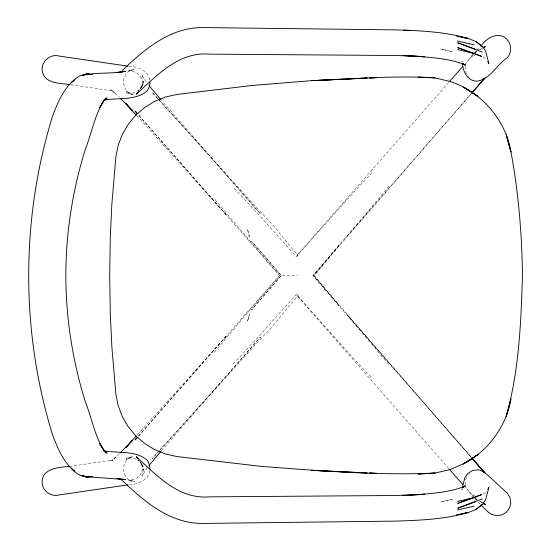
<?xml version="1.0" encoding="UTF-8"?>
<svg xmlns="http://www.w3.org/2000/svg" width="551" height="551" viewBox="0 0 551 551"><rect width="100%" height="100%" fill="white"/><g stroke="black" fill="none" stroke-linecap="round" stroke-linejoin="round"><path stroke-width="0.41" stroke-dasharray="2.75 2.07" d="M465.361 66.519L465.23 69.777L466.449 73.62M462.206 488.207L461.8 489.832L462.757 488.496M149.817 470.602C148.426 480.493 137.585 484.494 128.803 484.735M466.449 477.38L465.23 481.223L465.361 484.481M141.641 87.292L143.143 84.11L140.223 88.828L142.22 85.584L143.839 80.68L143.164 82.808L142.874 77.23L141.848 74.833L147.399 83.552M465.423 64.887L466.229 62.511M141.001 87.995L142.213 84.944L142.296 80.914L140.539 76.417L136.593 72.773L132.281 71.162L128.645 70.9L134.967 69.433L129.086 70.914L131.627 69.798C120.504 73.765 121.02 91.562 132.626 94.448L126.007 92.72L132.963 93.243L139.258 90.095L138.053 91.073M142.22 85.584L143.143 84.11L140.126 88.766M468.357 474.914L469.314 473.681M473.295 53.736L467.22 61.45L474.087 54.287M141.641 463.708L143.143 466.89L139.258 460.905L132.963 457.757L126.007 458.28L132.626 456.552C121.02 459.438 120.504 477.235 131.627 481.202L129.086 480.086L134.967 481.567L128.645 480.1L132.281 479.838L136.593 478.227L140.539 474.583L142.296 470.086L142.213 466.056L140.395 461.483M147.399 467.448L141.848 476.167L142.874 473.77L143.164 468.192L143.839 470.32L142.22 465.416L140.223 462.172L143.143 466.89L142.22 465.416M214.449 352.158L245.126 315.565L279.798 275.5L245.126 235.435L214.449 198.842M389.013 186.169L359.81 221.068L312.872 275.5L359.81 329.932L389.013 364.831M140.216 88.973L141.166 87.85M281.279 275.5L251.49 241.097L281.279 275.5L251.49 309.903L281.155 275.5L297.726 275.5M471.305 93.615L313.485 275.5L471.305 457.385L347.164 314.924L471.539 457.619M347.164 236.076L471.539 93.381M161.477 450.656L260.561 336.93L207.438 397.395L159.37 450.635M138.466 436.11L279.447 275.5L138.466 114.89M448.686 82.512L296.452 256.043L298.243 255.919L271.815 223.871L258.219 209.456L158.289 99.139M138.487 436.096L226.964 335.387L136.889 435.352M158.798 451.269L151.931 458.88L158.867 451.228M159.446 450.587L258.219 341.544L271.815 327.129L298.243 295.081L296.452 294.957L448.686 468.488M371.959 172.732L343.493 203.608L296.335 256.642L257.496 213.23L233.107 187.12M233.107 363.88L257.496 337.77L296.335 294.358L343.493 347.392L371.959 378.268M474.659 53.688L476.374 51.897M474.48 52.545L476.257 50.761M476.849 50.169L480.396 46.594M473.426 54.694L471.677 56.402L475.368 55.506M137.97 90.97L139.1 89.903M119.409 453.769L113.258 459.307L115.476 457.523L110.214 461.407L113.244 459.995L70.996 466.263M483.165 494.151L486.664 491.34M475.107 52.441L476.312 51.574M475.43 52.469L476.849 51.629M480.403 49.521L482.531 48.254M478.234 50.327L482.518 48.075M128.128 458.721L126.379 459.596L132.626 456.552M128.803 66.265C137.585 66.506 148.426 70.507 149.817 80.398M70.996 84.737L113.244 91.005L110.214 89.593L115.476 93.477L113.258 91.693L119.409 97.231M475.368 495.494L471.677 494.598L473.426 496.306M132.626 94.448L126.379 91.404L128.128 92.279M479.666 501.424L482.518 502.925M475.43 498.531L476.849 499.371M480.403 501.479L482.531 502.746M475.107 498.559L476.312 499.426M483.165 56.849L486.664 59.66M138.053 459.927L139.258 460.905M137.97 460.03L139.1 461.097M474.48 498.455L477.435 501.431M478.027 502.023L480.396 504.406M475.231 497.904L467.22 489.55L472.792 496.623M475.802 498.503L477.524 500.294M157.71 98.498L151.931 92.12L157.655 98.464M158.227 99.097L207.438 153.605L260.561 214.07L161.477 100.344M136.889 115.648L226.964 215.613L138.487 114.904M140.216 462.027L141.166 463.15M468.357 76.086L469.314 77.319M462.757 62.504L461.8 61.168L462.206 62.793M465.691 486.905L466.229 488.489M248.349 318.202L247.44 322.004L249.438 314.049L248.349 318.202M338.989 245.56L314.387 275.5L338.989 305.44L313.409 275.5L338.989 245.56M452.44 499.185L440.249 502.016L452.44 499.185M444.884 49.872L440.249 48.984L452.44 51.815L444.884 49.872M249.438 236.951L247.44 228.996L249.438 236.951"/><path stroke-width="0.83" d="M149.941 81.858L149.438 86.342L147.337 90.708C135.753 101.005 118.32 97.493 104.215 100.137M462.406 487.394L464.844 477.648L468.061 473.309L472.372 470.609L477.221 469.879L479.673 470.058L483.819 471.739L487.118 474.638L507.285 493.159L510.006 497.649L510.805 502.843L509.558 507.939L506.459 512.168L501.968 514.903L496.754 515.702L491.637 514.448L487.49 511.548L480.989 504.998M487.766 489.364L488.868 487.394L485.562 500.005L483.199 503.8L475.988 509.455L468.474 512.423C445.194 519.29 420.778 520.261 396.679 521.094L201.652 523.45C168.943 523.078 143.157 500.721 121.006 479.177M148.97 465.512L160.913 451.297M471.87 92.967L484.267 78.676L482.559 79.434M471.856 92.926L485.107 77.815M449.251 81.865L462.833 66.382M136.317 435.986L125.945 447.467L132.302 440.442L120.531 452.647M138.487 91.976L136.345 94.242C156.973 75.377 178.724 51.505 209.463 54.143L396.038 55.506L419.297 56.388L402.216 55.479L424.635 56.794L420.826 56.505M480.989 46.002C486.492 38.102 497.863 31.063 506.459 38.832C511.686 43.825 512.058 52.414 507.285 57.841C496.747 64.336 490.3 79.385 477.221 81.121C467.765 81.424 463.012 71.816 462.406 63.606M121.006 71.823C143.157 50.279 168.943 27.922 201.652 27.55L396.679 29.906C420.778 30.739 445.194 31.71 468.474 38.577L475.988 41.545L483.199 47.2L485.562 50.995L488.868 63.606L487.766 61.636M462.778 487.332L464.679 485.824M475.988 509.455L483.199 503.8M104.952 99.187L107.128 97.823L103.519 101.315L99.524 107.734L104.029 100.42C94.593 115.29 91.762 133.073 85.322 149.252C72.601 190.088 65.893 232.715 65.838 275.5C65.893 318.285 72.601 360.912 85.322 401.748C91.762 417.927 94.593 435.71 104.029 450.58L99.524 443.266L103.519 449.685L107.128 453.177L104.952 451.813M462.854 487.532L465.54 485.899C451.241 492.022 435.435 493.055 420.131 494.536M483.241 47.834L485.376 46.566L483.234 47.696M474.328 497.519L481.622 494.591L457.75 503.332L474.328 497.519L457.509 501.376M104.249 99.8L106.501 98.925L104.105 99.635M482.27 498.965L457.695 508.208L474.928 501.913M435.104 473.089L418.223 474.032L435.104 473.089L450.387 469.459L464.858 463.198C488.889 450.057 506.259 426.033 510.942 399.027L506.197 416.349C519.118 370.706 521.005 322.666 522.465 275.5C521.949 233.376 518.381 191.273 510.598 149.844C504.468 118.417 480.713 91.707 450.387 81.541L435.104 77.911L418.223 76.968M457.406 510.006L474.184 506.149M460.65 514.104L468.474 512.423L456.311 515.027M70.149 466.387C57.931 467.214 38.735 468.798 42.668 485.968C44.948 492.849 52.545 496.864 59.515 494.881L127.956 484.859M116.874 72.477L122.783 71.616M117.535 72.45L119.973 72.133M121.599 71.919L125.662 71.382C111.281 74.027 96.06 72.078 81.927 75.473L86.714 74.034L92.478 74.647L87.506 74.034L89.248 74.041L85.012 74.399L86.714 74.034L79.619 75.9L76.141 78.077L71.919 82.161L74.895 79.44C63.406 88.504 57.765 102.651 52.62 115.924C20.711 219.195 20.711 331.805 52.62 435.076C57.765 448.349 63.406 462.496 74.895 471.56L71.919 468.839C76.72 474.79 84.916 478.42 92.478 476.353L87.506 476.966L81.927 475.527L86.714 476.966L85.012 476.601L125.662 479.618L121.599 479.081M420.826 494.495L424.635 494.206L396.038 495.494L209.463 496.857C178.724 499.495 156.973 475.623 136.345 456.758L138.487 459.024M434.891 473.095C376.746 475.609 318.485 470.754 260.533 466.311L176.713 456.524L165.266 453.934L154.425 449.52L144.465 443.39L135.642 435.717L128.197 426.688L122.322 416.57L118.169 405.605L115.855 394.103L111.846 346.689L110.29 313.553L109.677 275.5L110.29 237.447L111.846 204.311L115.855 156.897L118.169 145.395L122.322 134.43L128.197 124.312L135.642 115.283L144.465 107.61L154.425 101.48L165.266 97.066L176.713 94.476L252.275 85.453L311.349 80.66L367.097 78.056L357.682 78.524M402.216 495.521L419.297 494.612L410.24 495.087M343.955 79.158L311.349 80.66C352.475 79.151 393.745 75.26 434.891 77.905L435.104 77.911M345.67 79.082L355.106 78.648M369.693 77.973L376.553 77.657L369.673 77.953M403.669 30.153L411.528 30.436M369.673 473.047L376.553 473.343L369.693 473.027M343.955 471.842L311.349 470.34L367.097 472.944L357.682 472.476M345.67 471.918L355.106 472.352M104.215 450.863C118.32 453.507 135.753 449.995 147.337 460.292L149.438 464.658L149.941 469.142M420.131 56.464C435.435 57.945 451.241 58.978 465.54 65.101L462.854 63.468M117.535 478.55L119.973 478.867M127.956 66.141L59.515 56.119C50.72 53.392 41.249 61.037 42.151 70.225C43.667 83.848 59.997 83.167 70.149 84.613M116.874 478.523L122.783 479.384M458.198 36.373L459.865 36.731M460.65 36.896L468.474 38.577L456.311 35.973M457.509 49.624L474.328 53.481L481.622 56.409L457.75 47.668L474.328 53.481M457.406 40.994L474.184 44.851M104.105 451.365L106.501 452.075L104.249 451.2M474.928 49.087L457.695 42.792L482.27 52.035M482.559 471.566L484.267 472.324L471.87 458.033M483.234 503.304L485.376 504.434L483.241 503.166M483.199 47.2L475.988 41.545M462.778 63.668L464.679 65.176M120.531 98.354L136.317 115.014M449.251 469.135L462.833 484.618M472.104 458.267L485.107 473.185M160.913 99.703L148.97 85.488M471.856 458.074L484.267 472.324M137.344 437.391L135.085 439.967L137.351 437.384M478.006 454.534L463.288 463.928L478.006 454.534M464.858 87.802L463.288 87.072L478.006 96.466L464.858 87.802M132.302 110.558L125.945 103.533L132.302 110.558M137.351 113.616L135.085 111.033L137.344 113.609M506.961 137.261L506.197 134.651L510.942 151.973L506.961 137.261"/></g></svg>
